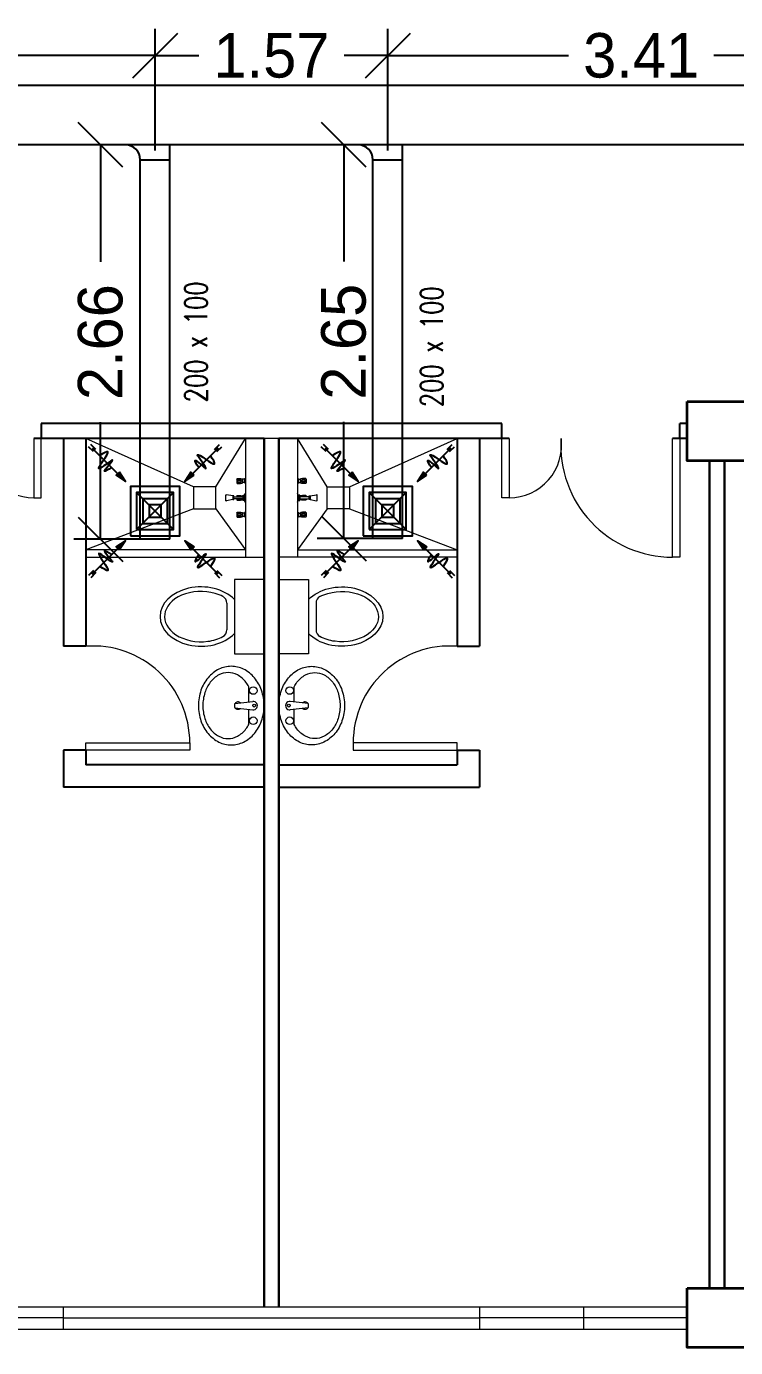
# Model space of a CAD drawing. Header units: inches. Extents: x 57 to 217, y -85 to 29.
# Drawn here: x 155.35 to 160.13, y -81.85 to -72.95 of the extents above; entities that cross this region are included whole.
import ezdxf

# ---------------------------------------------------------------- set-up
doc = ezdxf.new("R2010")
doc.units = ezdxf.units.IN
doc.header["$MEASUREMENT"] = 0
for name, color, linetype in [('AIR', 7, 'Continuous'), ('AIR-00', 8, 'Continuous'), ('AIR-03', 30, 'Continuous'), ('dimen', 7, 'Continuous'), ('exhaust', 7, 'Continuous')]:
    doc.layers.add(name, color=color, linetype=linetype)
doc.styles.add('Arch-Dim', font='simplex.shx', dxfattribs={"width": 0.75})
doc.dimstyles.new('Copy of dimension', dxfattribs={"dimtxt": 0.3, "dimasz": 0.3, "dimexe": 0.18, "dimexo": 0.0625, "dimgap": 0.09, "dimtad": 0, "dimzin": 0, "dimdsep": 46, "dimtxsty": 'Standard', "dimblk": 'OBLIQUE', "dimcen": 0.09, "dimclrd": 256, "dimclre": 256, "dimclrt": 256, "dimadec": 0, "dimazin": 0, "dimtfac": 1, "dimtofl": 0, "dimtmove": 0, "dimatfit": 3, "dimldrblk": 'OBLIQUE', "dimfxl": 1, "dimtolj": 1, "dimtzin": 0, "dimarcsym": 0})

# ---------------------------------------------------------------- blocks, each defined once
blk = doc.blocks.new('GRILL-C-IN')
at = {"layer": 'AIR-00', "ltscale": 3}
for p, q in [((-0.601, 0.623), (-0.651, 0.674)), ((0.601, 0.623), (0.651, 0.674)), ((-0.623, 0.601), (-0.674, 0.651)), ((-0.637, 0.637), (-0.3, 0.3)), ((0.637, 0.637), (0.3, 0.3)), ((0.623, 0.601), (0.674, 0.651)), ((-0.637, -0.637), (-0.3, -0.3)), ((0.637, -0.637), (0.3, -0.3)), ((-0.623, -0.601), (-0.674, -0.651)), ((-0.601, -0.623), (-0.651, -0.674)), ((0.601, -0.623), (0.651, -0.674)), ((0.623, -0.601), (0.674, -0.651))]:
    blk.add_line(p, q, dxfattribs=at)
at = {"layer": 'AIR-00', "color": 50}
for p, q in [((-0.188, 0.187), (0.187, -0.188)), ((0.187, 0.187), (-0.188, -0.188))]:
    blk.add_line(p, q, dxfattribs=at)
at = {"layer": 'AIR-00', "ltscale": 3}
for points in [[(-0.362, 0.393), (-0.393, 0.362), (-0.3, 0.3)], [(0.393, 0.362), (0.362, 0.393), (0.3, 0.3)], [(-0.362, -0.393), (-0.393, -0.362), (-0.3, -0.3)], [(0.393, -0.362), (0.362, -0.393), (0.3, -0.3)]]:
    blk.add_lwpolyline(points, close=True, dxfattribs=at)
at = {"layer": 'AIR-00', "color": 50}
for points in [[(-0.188, -0.188), (0.187, -0.188), (0.187, 0.187), (-0.188, 0.187)], [(-0.125, -0.125), (0.125, -0.125), (0.125, 0.125), (-0.125, 0.125)], [(-0.062, -0.062), (0.062, -0.062), (0.062, 0.062), (-0.062, 0.062)]]:
    blk.add_lwpolyline(points, close=True, dxfattribs=at)
at = {"layer": 'AIR-00', "ltscale": 3}
for points in [[(-0.441, 0.441), (-0.512, 0.404), (-0.432, 0.514), (-0.568, 0.43), (-0.477, 0.6), (-0.561, 0.561)], [(0.441, 0.441), (0.404, 0.512), (0.514, 0.432), (0.43, 0.568), (0.6, 0.477), (0.561, 0.561)], [(-0.441, -0.441), (-0.512, -0.404), (-0.432, -0.514), (-0.568, -0.43), (-0.477, -0.6), (-0.561, -0.561)], [(0.441, -0.441), (0.404, -0.512), (0.514, -0.432), (0.43, -0.568), (0.6, -0.477), (0.561, -0.561)]]:
    blk.add_spline(points, degree=3, dxfattribs=at)
for points in [[(-0.3, 0.3), (-0.362, 0.393), (-0.393, 0.362)], [(0.3, 0.3), (0.393, 0.362), (0.362, 0.393)], [(-0.3, -0.3), (-0.362, -0.393), (-0.393, -0.362)], [(0.3, -0.3), (0.393, -0.362), (0.362, -0.393)]]:
    blk.add_solid(points, dxfattribs=at)
at = {"layer": 'AIR-03', "color": 6}
blk.add_lwpolyline([(-0.25, -0.25), (0.25, -0.25), (0.25, 0.25), (-0.25, 0.25)], close=True, dxfattribs=at)
blk = doc.blocks.new('_Oblique')
at = {"color": 0, "linetype": 'ByBlock', "lineweight": -2}
blk.add_line((-0.5, -0.5), (0.5, 0.5), dxfattribs=at)
blk = doc.blocks.new('*D104')
at = {"layer": 'Defpoints', "color": 0, "transparency": 16777216}
for p in [(156.219, -73.1498), (153.1205, -73.2512), (156.219, -73.8512)]:
    blk.add_point(p, dxfattribs=at)
at = {"layer": 'dimen', "lineweight": -2, "transparency": 16777216}
for p, q in [((153.1205, -73.1887), (153.1205, -72.9698)), ((156.219, -73.7887), (156.219, -72.9698)), ((153.1205, -73.1498), (154.2048, -73.1498)), ((156.219, -73.1498), (155.1348, -73.1498))]:
    blk.add_line(p, q, dxfattribs=at)
at = {"layer": 'dimen', "lineweight": -2, "transparency": 16777216, "xscale": 0.3, "yscale": 0.3, "zscale": 0.3, "rotation": 180}
blk.add_blockref('_Oblique', (153.1205, -73.1498), dxfattribs=at)
at = {"layer": 'dimen', "lineweight": -2, "transparency": 16777216, "xscale": 0.3, "yscale": 0.3, "zscale": 0.3}
blk.add_blockref('_Oblique', (156.219, -73.1498), dxfattribs=at)
at = {"layer": 'dimen', "transparency": 16777216, "insert": (154.6698, -73.1498), "char_height": 0.3, "attachment_point": 5}
blk.add_mtext('\\A1;3.10', dxfattribs=at)
blk = doc.blocks.new('*D105')
at = {"layer": 'Defpoints', "color": 0, "transparency": 16777216}
for p in [(157.7857, -73.1498), (156.219, -73.8512), (157.7857, -73.8512)]:
    blk.add_point(p, dxfattribs=at)
at = {"layer": 'dimen', "lineweight": -2, "transparency": 16777216}
for p, q in [((156.219, -73.7887), (156.219, -72.9698)), ((157.7857, -73.7887), (157.7857, -72.9698)), ((156.219, -73.1498), (156.5124, -73.1498)), ((157.7857, -73.1498), (157.4924, -73.1498))]:
    blk.add_line(p, q, dxfattribs=at)
at = {"layer": 'dimen', "lineweight": -2, "transparency": 16777216, "xscale": 0.3, "yscale": 0.3, "zscale": 0.3, "rotation": 180}
blk.add_blockref('_Oblique', (156.219, -73.1498), dxfattribs=at)
at = {"layer": 'dimen', "lineweight": -2, "transparency": 16777216, "xscale": 0.3, "yscale": 0.3, "zscale": 0.3}
blk.add_blockref('_Oblique', (157.7857, -73.1498), dxfattribs=at)
at = {"layer": 'dimen', "transparency": 16777216, "insert": (157.0024, -73.1498), "char_height": 0.3, "attachment_point": 5}
blk.add_mtext('\\A1;1.57', dxfattribs=at)
blk = doc.blocks.new('*D106')
at = {"layer": 'Defpoints', "color": 0, "transparency": 16777216}
for p in [(161.1973, -73.1498), (161.1973, -73.2512), (157.7857, -73.8512)]:
    blk.add_point(p, dxfattribs=at)
at = {"layer": 'dimen', "lineweight": -2, "transparency": 16777216}
for p, q in [((157.7857, -73.7887), (157.7857, -72.9698)), ((161.1973, -73.1887), (161.1973, -72.9698)), ((157.7857, -73.1498), (159.0015, -73.1498)), ((161.1973, -73.1498), (159.9815, -73.1498))]:
    blk.add_line(p, q, dxfattribs=at)
at = {"layer": 'dimen', "lineweight": -2, "transparency": 16777216, "xscale": 0.3, "yscale": 0.3, "zscale": 0.3, "rotation": 180}
blk.add_blockref('_Oblique', (157.7857, -73.1498), dxfattribs=at)
at = {"layer": 'dimen', "lineweight": -2, "transparency": 16777216, "xscale": 0.3, "yscale": 0.3, "zscale": 0.3}
blk.add_blockref('_Oblique', (161.1973, -73.1498), dxfattribs=at)
at = {"layer": 'dimen', "transparency": 16777216, "insert": (159.4915, -73.1498), "char_height": 0.3, "attachment_point": 5}
blk.add_mtext('\\A1;3.41', dxfattribs=at)
blk = doc.blocks.new('*D123')
at = {"layer": 'Defpoints', "color": 0, "transparency": 16777216}
for p in [(156.319, -73.7512), (155.8508, -76.4085), (156.319, -76.4085)]:
    blk.add_point(p, dxfattribs=at)
at = {"layer": 'dimen', "lineweight": -2, "transparency": 16777216}
for p, q in [((156.2565, -73.7512), (155.6708, -73.7512)), ((155.8508, -73.7512), (155.8508, -74.5398)), ((155.8508, -76.4085), (155.8508, -75.6198)), ((156.2565, -76.4085), (155.6708, -76.4085))]:
    blk.add_line(p, q, dxfattribs=at)
at = {"layer": 'dimen', "lineweight": -2, "transparency": 16777216, "xscale": 0.3, "yscale": 0.3, "zscale": 0.3}
for p, rotation in [((155.8508, -73.7512), 90), ((155.8508, -76.4085), 270)]:
    blk.add_blockref('_Oblique', p, dxfattribs=dict(at, rotation=rotation))
at = {"layer": 'dimen', "transparency": 16777216, "insert": (155.8508, -75.0798), "char_height": 0.3, "attachment_point": 5, "rotation": 90}
blk.add_mtext('\\A1;2.66', dxfattribs=at)
blk = doc.blocks.new('*D124')
at = {"layer": 'Defpoints', "color": 0, "transparency": 16777216}
for p in [(157.8857, -73.7512), (157.4889, -76.4033), (157.8857, -76.4033)]:
    blk.add_point(p, dxfattribs=at)
at = {"layer": 'dimen', "lineweight": -2, "transparency": 16777216}
for p, q in [((157.8232, -73.7512), (157.3089, -73.7512)), ((157.4889, -73.7512), (157.4889, -74.5373)), ((157.4889, -76.4033), (157.4889, -75.6173)), ((157.8232, -76.4033), (157.3089, -76.4033))]:
    blk.add_line(p, q, dxfattribs=at)
at = {"layer": 'dimen', "lineweight": -2, "transparency": 16777216, "xscale": 0.3, "yscale": 0.3, "zscale": 0.3}
for p, rotation in [((157.4889, -73.7512), 90), ((157.4889, -76.4033), 270)]:
    blk.add_blockref('_Oblique', p, dxfattribs=dict(at, rotation=rotation))
at = {"layer": 'dimen', "transparency": 16777216, "insert": (157.4889, -75.0773), "char_height": 0.3, "attachment_point": 5, "rotation": 90}
blk.add_mtext('\\A1;2.65', dxfattribs=at)

msp = doc.modelspace()

# ---------------------------------------------------------------- linework, layer by layer
at = {"color": 8, "linetype": 'ByBlock', "lineweight": 25}
for p, q in [((158.5524, -75.6289), (155.4524, -75.6289)), ((155.4524, -75.6289), (155.4524, -75.7289)), ((158.5524, -75.7289), (158.5524, -75.6289)), ((159.8024, -75.6289), (159.7524, -75.6289)), ((159.7524, -75.7289), (159.7524, -75.6289)), ((156.9524, -75.7289), (155.4024, -75.7289)), ((156.8274, -75.7289), (155.7524, -75.7289)), ((156.9524, -81.5789), (156.9524, -75.7289)), ((156.9524, -75.7289), (156.9524, -81.5789)), ((157.0524, -81.5789), (157.0524, -75.7289)), ((157.0524, -75.7289), (157.0524, -81.5789)), ((158.6024, -75.7289), (157.0524, -75.7289)), ((159.8024, -75.7289), (159.7024, -75.7289)), ((159.9524, -81.4539), (159.9524, -75.8789)), ((159.9524, -75.8789), (159.9524, -81.4539)), ((160.0524, -81.4539), (160.0524, -75.8789)), ((160.0524, -75.8789), (160.0524, -81.4539))]:
    msp.add_line(p, q, dxfattribs=at)
at = {"color": 8, "linetype": 'ByBlock', "lineweight": 25, "ltscale": 0.3}
for p, q in [((155.6024, -75.7289), (155.6024, -77.1289)), ((155.7524, -75.7289), (155.7524, -77.1289)), ((158.2524, -75.7289), (158.2524, -77.1289)), ((158.4024, -75.7289), (158.4024, -77.1289)), ((155.7524, -77.1289), (155.6024, -77.1289)), ((158.2524, -77.1289), (158.4024, -77.1289)), ((155.6024, -77.8289), (155.6024, -78.0789)), ((155.7524, -77.8289), (155.6024, -77.8289)), ((155.7524, -77.8289), (155.7524, -77.9289)), ((158.2524, -77.8289), (158.2524, -77.9289)), ((158.2524, -77.8289), (158.4024, -77.8289)), ((158.4024, -77.8289), (158.4024, -78.0789)), ((156.9524, -77.9289), (155.7524, -77.9289)), ((157.0524, -77.9289), (158.2524, -77.9289)), ((156.9524, -78.0789), (155.6024, -78.0789)), ((157.0524, -78.0789), (158.4024, -78.0789))]:
    msp.add_line(p, q, dxfattribs=at)
at = {"color": 8, "linetype": 'ByBlock', "lineweight": 9, "ltscale": 0.3}
for p, q in [((156.4774, -76.0539), (155.7524, -75.7289)), ((156.6274, -76.0539), (156.8274, -75.7289)), ((157.3774, -76.0539), (157.1774, -75.7289)), ((157.5274, -76.0539), (158.2524, -75.7289)), ((156.4774, -76.2039), (155.7524, -76.4789)), ((156.6274, -76.2039), (156.8274, -76.4789)), ((157.3774, -76.2039), (157.1774, -76.4789)), ((157.5274, -76.2039), (158.2524, -76.4789))]:
    msp.add_line(p, q, dxfattribs=at)
at = {"color": 8, "linetype": 'ByBlock', "lineweight": 9}
for p, q in [((156.8274, -75.7289), (156.8274, -76.5289)), ((157.0524, -75.7289), (156.9524, -75.7289)), ((157.1774, -75.7289), (157.1774, -76.5289)), ((156.9524, -78.1146), (156.9524, -76.1646)), ((154.2024, -81.5789), (156.9524, -81.5789)), ((155.6024, -81.7289), (155.6024, -81.5789)), ((156.9524, -81.5789), (157.0524, -81.5789)), ((157.0524, -81.5789), (159.8024, -81.5789)), ((158.4024, -81.5789), (158.4024, -81.7289)), ((159.1024, -81.5789), (159.1024, -81.7289)), ((159.8024, -81.7289), (159.8024, -81.5789)), ((155.6024, -81.6539), (154.2024, -81.6539)), ((155.6024, -81.6539), (158.4024, -81.6539)), ((159.8024, -81.6539), (158.4024, -81.6539)), ((154.2024, -81.7289), (157.0524, -81.7289)), ((156.9524, -81.7289), (159.8024, -81.7289))]:
    msp.add_line(p, q, dxfattribs=at)
at = {"color": 8, "lineweight": 9}
for p, q in [((156.7687, -76.0022), (156.7687, -76.0284)), ((156.7687, -76.0022), (156.7702, -76.0022)), ((156.7702, -76.0022), (156.7721, -75.9986)), ((156.7702, -76.0022), (156.7702, -76.0284)), ((156.7721, -75.9986), (156.7721, -76.032)), ((156.7721, -75.9986), (156.794, -75.9986)), ((156.7808, -76.0092), (156.7929, -76.0092)), ((156.7809, -76.0022), (156.793, -76.0022)), ((156.794, -75.9986), (156.7981, -76.0008)), ((156.794, -76.0021), (156.794, -76.0094)), ((156.7999, -76.0013), (156.8058, -76.0013)), ((156.8058, -76.0013), (156.808, -76.002)), ((156.8058, -76.0013), (156.8058, -76.0293)), ((156.808, -76.002), (156.808, -76.0286)), ((156.8198, -76.0039), (156.808, -76.0039)), ((156.8266, -75.9983), (156.8198, -76.0017)), ((156.8198, -76.0017), (156.8198, -76.0289)), ((156.8266, -75.9983), (156.8266, -76.0324)), ((156.8266, -75.9983), (156.8274, -75.9983)), ((156.8274, -75.9983), (156.8274, -76.0324)), ((157.1773, -75.9983), (157.1773, -76.0324)), ((157.1781, -75.9983), (157.1773, -75.9983)), ((157.1781, -75.9983), (157.1781, -76.0324)), ((157.1781, -75.9983), (157.1849, -76.0017)), ((157.1849, -76.0017), (157.1849, -76.0289)), ((157.1849, -76.0039), (157.1967, -76.0039)), ((157.1989, -76.0013), (157.1967, -76.002)), ((157.1967, -76.002), (157.1967, -76.0286)), ((157.1989, -76.0013), (157.1989, -76.0293)), ((157.2048, -76.0013), (157.1989, -76.0013)), ((157.2107, -75.9986), (157.2066, -76.0008)), ((157.2326, -75.9986), (157.2107, -75.9986)), ((157.2107, -76.0021), (157.2107, -76.0094)), ((157.2238, -76.0022), (157.2117, -76.0022)), ((157.2239, -76.0092), (157.2118, -76.0092)), ((157.2326, -75.9986), (157.2326, -76.032)), ((157.2345, -76.0022), (157.2326, -75.9986)), ((157.2345, -76.0022), (157.2345, -76.0284)), ((157.236, -76.0022), (157.2345, -76.0022)), ((157.236, -76.0022), (157.2361, -76.0284)), ((156.7687, -76.0284), (156.7702, -76.0284)), ((156.7702, -76.0284), (156.7721, -76.032)), ((156.7721, -76.032), (156.794, -76.032)), ((156.7808, -76.0214), (156.7929, -76.0214)), ((156.7809, -76.0284), (156.793, -76.0284)), ((156.794, -76.0285), (156.794, -76.0212)), ((156.794, -76.032), (156.7981, -76.0298)), ((156.7999, -76.0293), (156.8058, -76.0293)), ((156.8058, -76.0293), (156.808, -76.0286)), ((156.8198, -76.0267), (156.808, -76.0267)), ((156.8266, -76.0324), (156.8198, -76.0289)), ((156.8216, -76.1116), (156.8274, -76.1)), ((156.8266, -76.0324), (156.8274, -76.0324)), ((156.8274, -76.1), (156.8273, -76.1579)), ((157.1781, -76.0324), (157.1773, -76.0324)), ((157.1831, -76.1116), (157.1773, -76.1)), ((157.1773, -76.1), (157.1774, -76.1579)), ((157.1781, -76.0324), (157.1849, -76.0289)), ((157.1849, -76.0267), (157.1967, -76.0267)), ((157.1989, -76.0293), (157.1967, -76.0286)), ((157.2048, -76.0293), (157.1989, -76.0293)), ((157.2107, -76.032), (157.2066, -76.0298)), ((157.2107, -76.0285), (157.2107, -76.0212)), ((157.2326, -76.032), (157.2107, -76.032)), ((157.2238, -76.0284), (157.2117, -76.0284)), ((157.2239, -76.0214), (157.2118, -76.0214)), ((157.2345, -76.0284), (157.2326, -76.032)), ((157.2361, -76.0284), (157.2345, -76.0284)), ((156.6955, -76.1483), (156.6955, -76.1096)), ((156.742, -76.1166), (156.7, -76.1081)), ((156.742, -76.1412), (156.7, -76.1498)), ((156.7495, -76.1166), (156.742, -76.1166)), ((156.742, -76.1166), (156.742, -76.1412)), ((156.742, -76.1166), (156.742, -76.1412)), ((156.742, -76.1412), (156.7495, -76.1412)), ((156.7495, -76.1412), (156.7495, -76.1166)), ((156.7495, -76.1214), (156.8119, -76.1214)), ((156.8119, -76.1365), (156.7495, -76.1365)), ((156.7686, -76.1159), (156.7686, -76.1214)), ((156.7686, -76.1159), (156.7702, -76.1159)), ((156.7686, -76.1365), (156.7686, -76.142)), ((156.7686, -76.142), (156.7702, -76.142)), ((156.7702, -76.1159), (156.772, -76.1123)), ((156.7702, -76.1159), (156.7702, -76.1214)), ((156.7702, -76.1365), (156.7702, -76.142)), ((156.7702, -76.142), (156.772, -76.1456)), ((156.772, -76.1123), (156.772, -76.1214)), ((156.772, -76.1123), (156.794, -76.1123)), ((156.772, -76.1365), (156.772, -76.1456)), ((156.772, -76.1456), (156.794, -76.1456)), ((156.7809, -76.1159), (156.793, -76.1159)), ((156.7809, -76.142), (156.793, -76.142)), ((156.794, -76.1123), (156.7981, -76.1145)), ((156.794, -76.1157), (156.794, -76.1214)), ((156.794, -76.1422), (156.794, -76.1365)), ((156.794, -76.1456), (156.7981, -76.1434)), ((156.7999, -76.1149), (156.8058, -76.1149)), ((156.7999, -76.143), (156.8058, -76.143)), ((156.8058, -76.1149), (156.8058, -76.1214)), ((156.8058, -76.1149), (156.808, -76.1157)), ((156.8058, -76.1365), (156.8058, -76.143)), ((156.8058, -76.143), (156.808, -76.1422)), ((156.808, -76.1157), (156.808, -76.1214)), ((156.8119, -76.1176), (156.808, -76.1176)), ((156.808, -76.1365), (156.808, -76.1422)), ((156.8119, -76.1403), (156.808, -76.1403)), ((156.8119, -76.1463), (156.8119, -76.1116)), ((156.8119, -76.1116), (156.8216, -76.1116)), ((156.8119, -76.1214), (156.8119, -76.1365)), ((156.8216, -76.1463), (156.8119, -76.1463)), ((156.8216, -76.1463), (156.8216, -76.1116)), ((156.8216, -76.1116), (156.8216, -76.1463)), ((156.8273, -76.1579), (156.8216, -76.1463)), ((157.1774, -76.1579), (157.1831, -76.1463)), ((157.1831, -76.1463), (157.1831, -76.1116)), ((157.1928, -76.1116), (157.1831, -76.1116)), ((157.1831, -76.1116), (157.1831, -76.1463)), ((157.1831, -76.1463), (157.1928, -76.1463)), ((157.1928, -76.1463), (157.1928, -76.1116)), ((157.1928, -76.1176), (157.1967, -76.1176)), ((157.2552, -76.1214), (157.1928, -76.1214)), ((157.1928, -76.1214), (157.1928, -76.1365)), ((157.1928, -76.1365), (157.2552, -76.1365)), ((157.1928, -76.1403), (157.1967, -76.1403)), ((157.1989, -76.1149), (157.1967, -76.1157)), ((157.1967, -76.1157), (157.1967, -76.1214)), ((157.1967, -76.1365), (157.1967, -76.1422)), ((157.1989, -76.143), (157.1967, -76.1422)), ((157.1989, -76.1149), (157.1989, -76.1214)), ((157.2048, -76.1149), (157.1989, -76.1149)), ((157.1989, -76.1365), (157.1989, -76.143)), ((157.2048, -76.143), (157.1989, -76.143)), ((157.2107, -76.1123), (157.2066, -76.1145)), ((157.2107, -76.1456), (157.2066, -76.1434)), ((157.2327, -76.1123), (157.2107, -76.1123)), ((157.2107, -76.1157), (157.2107, -76.1214)), ((157.2107, -76.1422), (157.2107, -76.1365)), ((157.2327, -76.1456), (157.2107, -76.1456)), ((157.2238, -76.1159), (157.2117, -76.1159)), ((157.2238, -76.142), (157.2117, -76.142)), ((157.2327, -76.1123), (157.2327, -76.1214)), ((157.2345, -76.1159), (157.2327, -76.1123)), ((157.2327, -76.1365), (157.2327, -76.1456)), ((157.2345, -76.142), (157.2327, -76.1456)), ((157.2345, -76.1159), (157.2345, -76.1214)), ((157.2361, -76.1159), (157.2345, -76.1159)), ((157.2345, -76.1365), (157.2345, -76.142)), ((157.2361, -76.142), (157.2345, -76.142)), ((157.2361, -76.1159), (157.2361, -76.1214)), ((157.2361, -76.1365), (157.2361, -76.142)), ((157.2552, -76.1166), (157.2627, -76.1166)), ((157.2552, -76.1412), (157.2552, -76.1166)), ((157.2627, -76.1412), (157.2552, -76.1412)), ((157.2627, -76.1166), (157.3047, -76.1081)), ((157.2627, -76.1166), (157.2627, -76.1412)), ((157.2627, -76.1166), (157.2627, -76.1412)), ((157.2627, -76.1412), (157.3047, -76.1498)), ((157.3092, -76.1483), (157.3092, -76.1096)), ((156.7686, -76.2295), (156.7701, -76.2295)), ((156.7686, -76.2295), (156.7686, -76.2556)), ((156.7686, -76.2556), (156.7701, -76.2556)), ((156.7701, -76.2295), (156.772, -76.2259)), ((156.7701, -76.2295), (156.7701, -76.2556)), ((156.7701, -76.2556), (156.772, -76.2592)), ((156.772, -76.2259), (156.794, -76.2259)), ((156.772, -76.2259), (156.772, -76.2592)), ((156.772, -76.2592), (156.794, -76.2592)), ((156.7808, -76.2365), (156.7929, -76.2365)), ((156.7808, -76.2486), (156.7929, -76.2486)), ((156.7809, -76.2295), (156.793, -76.2295)), ((156.7809, -76.2557), (156.793, -76.2557)), ((156.794, -76.2259), (156.7981, -76.2281)), ((156.794, -76.2294), (156.794, -76.2367)), ((156.794, -76.2558), (156.794, -76.2485)), ((156.794, -76.2592), (156.7981, -76.257)), ((156.7999, -76.2286), (156.8057, -76.2286)), ((156.7999, -76.2566), (156.8057, -76.2566)), ((156.8057, -76.2286), (156.8057, -76.2566)), ((156.8057, -76.2286), (156.808, -76.2293)), ((156.8057, -76.2566), (156.808, -76.2558)), ((156.808, -76.2293), (156.808, -76.2558)), ((156.8198, -76.2312), (156.808, -76.2312)), ((156.8198, -76.2539), (156.808, -76.2539)), ((156.8266, -76.2255), (156.8198, -76.2289)), ((156.8198, -76.2289), (156.8198, -76.2562)), ((156.8266, -76.2596), (156.8198, -76.2562)), ((156.8266, -76.2255), (156.8273, -76.2255)), ((156.8266, -76.2255), (156.8266, -76.2596)), ((156.8266, -76.2596), (156.8273, -76.2596)), ((156.8273, -76.2255), (156.8273, -76.2596)), ((157.1781, -76.2255), (157.1774, -76.2255)), ((157.1774, -76.2255), (157.1774, -76.2596)), ((157.1781, -76.2596), (157.1774, -76.2596)), ((157.1781, -76.2255), (157.1849, -76.2289)), ((157.1781, -76.2255), (157.1781, -76.2596)), ((157.1781, -76.2596), (157.1849, -76.2562)), ((157.1849, -76.2289), (157.1849, -76.2562)), ((157.1849, -76.2312), (157.1967, -76.2312)), ((157.1849, -76.2539), (157.1967, -76.2539)), ((157.199, -76.2286), (157.1967, -76.2293)), ((157.1967, -76.2293), (157.1967, -76.2558)), ((157.199, -76.2566), (157.1967, -76.2558)), ((157.2048, -76.2286), (157.199, -76.2286)), ((157.199, -76.2286), (157.199, -76.2566)), ((157.2048, -76.2566), (157.199, -76.2566)), ((157.2107, -76.2259), (157.2066, -76.2281)), ((157.2107, -76.2592), (157.2066, -76.257)), ((157.2327, -76.2259), (157.2107, -76.2259)), ((157.2107, -76.2294), (157.2107, -76.2367)), ((157.2107, -76.2558), (157.2107, -76.2485)), ((157.2327, -76.2592), (157.2107, -76.2592)), ((157.2238, -76.2295), (157.2117, -76.2295)), ((157.2238, -76.2557), (157.2117, -76.2557)), ((157.2239, -76.2365), (157.2118, -76.2365)), ((157.224, -76.2486), (157.2118, -76.2486)), ((157.2346, -76.2295), (157.2327, -76.2259)), ((157.2327, -76.2259), (157.2327, -76.2592)), ((157.2346, -76.2556), (157.2327, -76.2592)), ((157.2361, -76.2295), (157.2346, -76.2295)), ((157.2346, -76.2295), (157.2346, -76.2556)), ((157.2361, -76.2556), (157.2346, -76.2556)), ((157.2361, -76.2295), (157.2361, -76.2556)), ((156.9524, -76.6789), (156.7524, -76.6789)), ((156.7524, -76.6789), (156.7524, -77.1789)), ((156.9524, -77.1789), (156.9524, -76.6789)), ((157.0524, -76.6789), (157.2524, -76.6789)), ((157.0524, -77.1789), (157.0524, -76.6789)), ((157.2524, -76.6789), (157.2524, -77.1789)), ((156.7024, -76.8384), (156.7024, -77.0193)), ((157.3024, -76.8384), (157.3024, -77.0193)), ((156.7524, -77.1789), (156.9524, -77.1789)), ((157.2524, -77.1789), (157.0524, -77.1789)), ((156.7545, -77.5144), (156.8763, -77.5011)), ((157.2502, -77.5144), (157.1284, -77.5011)), ((156.7545, -77.5434), (156.8763, -77.5568)), ((157.2502, -77.5434), (157.1284, -77.5568))]:
    msp.add_line(p, q, dxfattribs=at)
at = {"color": 8, "linetype": 'ByBlock', "lineweight": 35}
for points in [[(159.8024, -75.4789), (160.2024, -75.4789), (160.2024, -75.8789), (159.8024, -75.8789)], [(159.8024, -81.4539), (160.2024, -81.4539), (160.2024, -81.8539), (159.8024, -81.8539)]]:
    msp.add_lwpolyline(points, close=True, dxfattribs=at)
at = {"color": 8, "lineweight": 13, "ltscale": 0.03}
for points in [[(155.4524, -75.7289), (155.4024, -75.7289), (155.4024, -76.1289), (155.4524, -76.1289)], [(158.5524, -75.7289), (158.6024, -75.7289), (158.6024, -76.1289), (158.5524, -76.1289)], [(159.7024, -75.7289), (159.7524, -75.7289), (159.7524, -76.5289), (159.7024, -76.5289)], [(155.7524, -77.8289), (155.7524, -77.7789), (156.4524, -77.7789), (156.4524, -77.8289)], [(158.2524, -77.8289), (158.2524, -77.7789), (157.5524, -77.7789), (157.5524, -77.8289)]]:
    msp.add_lwpolyline(points, close=True, dxfattribs=at)
at = {"color": 8, "linetype": 'ByBlock', "lineweight": 9, "ltscale": 0.03}
for points in [[(156.6274, -76.2039), (156.6274, -76.0539), (156.4774, -76.0539), (156.4774, -76.2039)], [(157.3774, -76.2039), (157.3774, -76.0539), (157.5274, -76.0539), (157.5274, -76.2039)]]:
    msp.add_lwpolyline(points, close=True, dxfattribs=at)
at = {"color": 8, "linetype": 'ByBlock', "lineweight": 9, "ltscale": 0.3}
for points in [[(156.8274, -76.4789), (155.7524, -76.4789), (155.7524, -76.5289), (156.9524, -76.5289), (156.9524, -76.5289)], [(157.1774, -76.4789), (158.2524, -76.4789), (158.2524, -76.5289), (157.0524, -76.5289), (157.0524, -76.5289)]]:
    msp.add_lwpolyline(points, dxfattribs=at)
at = {"color": 8, "lineweight": 9}
for points in [[(156.7314, -77.2639, 0.11576), (156.6489, -77.2833, 0.104047), (156.5751, -77.3416, 0.090875), (156.5277, -77.4255, 0.083344), (156.5104, -77.5289, 0.083344), (156.5277, -77.6324, 0.090875), (156.5751, -77.7163, 0.104047), (156.6489, -77.7746, 0.11576), (156.7314, -77.7939, 0.11576), (156.8138, -77.7746, 0.104047), (156.8876, -77.7163, 0.090875), (156.935, -77.6324, 0.083344), (156.9524, -77.5289, 0.083344), (156.935, -77.4255, 0.090875), (156.8876, -77.3416, 0.104047), (156.8138, -77.2833, 0.11576)], [(157.2734, -77.2639, -0.11576), (157.3558, -77.2833, -0.104047), (157.4296, -77.3416, -0.090875), (157.477, -77.4255, -0.083344), (157.4944, -77.5289, -0.083344), (157.477, -77.6324, -0.090875), (157.4296, -77.7163, -0.104047), (157.3558, -77.7746, -0.11576), (157.2734, -77.7939, -0.11576), (157.1909, -77.7746, -0.104047), (157.1171, -77.7163, -0.090875), (157.0697, -77.6324, -0.083344), (157.0524, -77.5289, -0.083344), (157.0697, -77.4255, -0.090875), (157.1171, -77.3416, -0.104047), (157.1909, -77.2833, -0.11576)]]:
    msp.add_lwpolyline(points, format="xyb", close=True, dxfattribs=at)
for points in [[(156.7104, -77.3064, 0.124838), (156.6478, -77.3223, 0.105788), (156.5901, -77.3716, 0.086697), (156.5539, -77.4414, 0.076776), (156.5404, -77.5289, 0.076776), (156.5539, -77.6165, 0.086697), (156.5901, -77.6863, 0.105788), (156.6478, -77.7356, 0.124838), (156.7104, -77.7514, 0.124838), (156.7729, -77.7356, 0.105788), (156.8306, -77.6863, 0.040067), (156.8504, -77.6556), (156.8504, -77.5533, 0.040067)], [(156.8504, -77.5046), (156.8504, -77.4023, 0.040067), (156.8306, -77.3716, 0.105788), (156.7729, -77.3223, 0.124838), (156.7104, -77.3064, 0.124838)], [(157.2944, -77.3064, -0.124838), (157.3569, -77.3223, -0.105788), (157.4146, -77.3716, -0.086697), (157.4508, -77.4414, -0.076776), (157.4644, -77.5289, -0.076776), (157.4508, -77.6165, -0.086697), (157.4146, -77.6863, -0.105788), (157.3569, -77.7356, -0.124838), (157.2944, -77.7514, -0.124838), (157.2318, -77.7356, -0.105788), (157.1741, -77.6863, -0.040067), (157.1544, -77.6556), (157.1544, -77.5533, -0.040067)], [(157.1544, -77.5046), (157.1544, -77.4023, -0.040067), (157.1741, -77.3716, -0.105788), (157.2318, -77.3223, -0.124838), (157.2944, -77.3064, -0.124838)]]:
    msp.add_lwpolyline(points, format="xyb", dxfattribs=at)
for centre, radius in [((156.8794, -77.4273), 0.0255), ((157.1254, -77.4273), 0.0255), ((156.8859, -77.5289), 0.0095), ((157.1189, -77.5289), 0.0095), ((156.8794, -77.6305), 0.0255), ((157.1254, -77.6305), 0.0255)]:
    msp.add_circle(centre, radius, dxfattribs=at)
at = {"color": 8, "lineweight": 13, "ltscale": 0.03}
for centre, radius, start, end in [((155.4024, -75.7758), 0.3531, 172.37185, 270), ((158.6024, -75.7758), 0.3531, 270, 7.62815), ((159.7024, -75.7774), 0.7516, 176.30478, 270), ((155.8006, -77.7789), 0.6518, 0, 94.24219), ((158.2041, -77.7789), 0.6518, 85.75781, 180)]:
    msp.add_arc(centre, radius, start, end, dxfattribs=at)
at = {"color": 8, "lineweight": 9}
for centre, radius, start, end in [((156.6524, -76.8384), 0.05, 0, 61.84994), ((157.3524, -76.8384), 0.05, 118.15006, 180), ((156.6524, -77.0193), 0.05, 298.00836, 360), ((157.3524, -77.0193), 0.05, 180, 241.99164), ((156.7774, -77.5289), 0.025, 161.37929, 198.62071), ((156.8482, -77.5289), 0.0948, 171.20259, 188.79741), ((156.7774, -77.5289), 0.025, 48.79782, 143.69319), ((156.8794, -77.5289), 0.028, 263.75449, 96.24551), ((157.1254, -77.5289), 0.028, 83.75449, 276.24551), ((157.2273, -77.5289), 0.025, 36.30681, 131.20218), ((157.1565, -77.5289), 0.0948, 351.20259, 8.79741), ((157.2273, -77.5289), 0.025, 341.37929, 18.62071), ((156.7774, -77.5289), 0.025, 216.30681, 311.20218), ((157.2273, -77.5289), 0.025, 228.79782, 323.69319)]:
    msp.add_arc(centre, radius, start, end, dxfattribs=at)
for centre, major_axis, ratio, start_param, end_param in [((156.7765, -76.0153), (0.00268, 0.00268), 1, 1.643677, 3.068487), ((156.7817, -75.9896), (0.00896, 0.00896), 1, 3.15309, 3.864175), ((156.7815, -76.0196), (0.00738, 0.00738), 1, 0.858879, 1.643677), ((156.7929, -76.013), (0.00268, 0.00268), 1, 0.157647, 0.785286), ((156.793, -75.9984), (-0.00268, 0.00268), 1, 2.356082, 2.983721), ((156.7878, -76.0201), (-0.00887, 0.00887), 1, 4.509022, 4.870036), ((156.787, -75.987), (-0.0118, 0.0118), 1, 2.876824, 3.009049), ((156.7999, -75.9975), (-0.00268, 0.00268), 1, 1.862141, 2.356082), ((156.7951, -76.0153), (0.00268, 0.00268), 1, 4.915531, 6.079819), ((156.7817, -76.041), (-0.00896, 0.00896), 1, -0.722807, -0.011722), ((156.7815, -76.011), (-0.00738, 0.00738), 1, 1.497691, 2.282489), ((156.7929, -76.0176), (0.00268, 0.00268), 1, 3.926878, 4.554518), ((156.793, -76.0322), (-0.00268, 0.00268), 1, -1.41315, -0.785511), ((156.7878, -76.0105), (-0.00887, 0.00887), 1, 2.983721, 3.344735), ((156.787, -76.0436), (0.0118, 0.0118), 1, 0.132318, 0.264544), ((156.7999, -76.0331), (-0.00268, 0.00268), 1, -0.785511, -0.291569), ((156.6987, -76.1463), (-0.00268, 0.00268), 1, 1.354119, 2.724181), ((156.7817, -76.1032), (0.00896, 0.00896), 1, 3.15309, 3.864175), ((156.7817, -76.1547), (0.00896, 0.00896), 1, 0.847989, 1.559075), ((156.793, -76.1121), (0.00268, 0.00268), 1, 3.926878, 4.554518), ((156.793, -76.1458), (0.00268, 0.00268), 1, 0.157647, 0.785286), ((156.787, -76.1007), (-0.0118, 0.0118), 1, 2.876824, 3.009049), ((156.7869, -76.1572), (-0.0118, 0.0118), 1, -1.438478, -1.306252), ((156.7999, -76.1111), (0.00268, 0.00268), 1, 3.432937, 3.926878), ((156.7999, -76.1467), (0.00268, 0.00268), 1, 0.785286, 1.279227), ((157.306, -76.1116), (-0.00268, -0.00268), 1, 2.92514, 4.295202), ((156.7765, -76.2426), (0.00268, 0.00268), 1, 1.643677, 3.068487), ((156.7817, -76.2168), (0.00896, 0.00896), 1, 3.15309, 3.864175), ((156.7816, -76.2683), (-0.00896, 0.00896), 1, -0.722807, -0.011722), ((156.7815, -76.2469), (0.00738, 0.00738), 1, 0.858879, 1.643677), ((156.7815, -76.2382), (-0.00738, 0.00738), 1, 1.497691, 2.282489), ((156.7929, -76.2403), (0.00268, 0.00268), 1, 0.157647, 0.785286), ((156.7929, -76.2448), (0.00268, 0.00268), 1, 3.926878, 4.554518), ((156.793, -76.2257), (-0.00268, 0.00268), 1, 2.356082, 2.983721), ((156.793, -76.2594), (-0.00268, 0.00268), 1, -1.41315, -0.785511), ((156.7878, -76.2474), (-0.00887, 0.00887), 1, 4.509022, 4.870036), ((156.7878, -76.2378), (-0.00887, 0.00887), 1, 2.983721, 3.344735), ((156.7869, -76.2143), (0.0118, 0.0118), 1, 4.44762, 4.579846), ((156.7869, -76.2708), (0.0118, 0.0118), 1, 0.132318, 0.264544), ((156.7999, -76.2248), (-0.00268, 0.00268), 1, 1.862141, 2.356082), ((156.7999, -76.2604), (-0.00268, 0.00268), 1, -0.785511, -0.291569), ((156.7951, -76.2426), (0.00268, 0.00268), 1, 4.915531, 6.079819), ((156.5274, -76.9289), (0.275, 0), 0.727273, 0.612555, 5.670631)]:
    msp.add_ellipse(centre, major_axis=major_axis, ratio=ratio, start_param=start_param, end_param=end_param, dxfattribs=at)
at = {"color": 8, "lineweight": 9, "extrusion": (2.88216e-41, -4.99074e-41, -1)}
for centre, major_axis, start_param, end_param in [((157.2048, -75.9975), (0.00268, -0.00268), 0.291344, 0.785286), ((157.2096, -76.0153), (-0.00268, -0.00268), 0.203142, 1.36743), ((157.2169, -76.0201), (-0.00887, -0.00887), 1.36743, 1.728443), ((157.2177, -75.987), (-0.0118, -0.0118), -0.264769, -0.132543), ((157.2117, -75.9984), (-0.00268, -0.00268), -0.785511, -0.157871), ((157.2118, -76.013), (0.00268, -0.00268), 3.299239, 3.926878), ((157.223, -75.9896), (-0.00896, -0.00896), -1.559299, -0.848214), ((157.2232, -76.0196), (0.00738, -0.00738), 4.000472, 4.78527), ((157.2282, -76.0153), (0.00268, -0.00268), 4.78527, 6.21008), ((157.2048, -76.0331), (0.00268, -0.00268), 3.926878, 4.42082), ((157.2169, -76.0105), (0.00887, -0.00887), 1.412925, 1.773938), ((157.2177, -76.0436), (-0.0118, -0.0118), 1.703115, 1.83534), ((157.2117, -76.0322), (0.00268, -0.00268), 3.299239, 3.926878), ((157.2118, -76.0176), (0.00268, -0.00268), 0.785286, 1.412925), ((157.223, -76.041), (0.00896, -0.00896), 3.989582, 4.700667), ((157.2232, -76.011), (-0.00738, -0.00738), 4.639283, 5.424081), ((157.2048, -76.1111), (-0.00268, -0.00268), -1.279452, -0.785511), ((157.2048, -76.1467), (0.00268, -0.00268), 3.926878, 4.42082), ((157.2178, -76.1007), (0.0118, -0.0118), 1.306028, 1.438253), ((157.2178, -76.1572), (0.0118, -0.0118), 3.273911, 3.406137), ((157.2117, -76.1121), (-0.00268, -0.00268), -0.785511, -0.157871), ((157.2117, -76.1458), (0.00268, -0.00268), 3.299239, 3.926878), ((157.223, -76.1032), (0.00896, -0.00896), 0.011497, 0.722582), ((157.223, -76.1547), (-0.00896, -0.00896), 2.418785, 3.129871), ((157.306, -76.1463), (0.00268, -0.00268), 6.066508, 7.43657), ((157.2048, -76.2248), (-0.00268, -0.00268), -1.279452, -0.785511), ((157.2048, -76.2604), (-0.00268, -0.00268), 2.356082, 2.850023), ((157.2096, -76.2426), (-0.00268, -0.00268), 0.203142, 1.36743), ((157.2169, -76.2474), (0.00887, -0.00887), 2.938226, 3.299239), ((157.2169, -76.2378), (-0.00887, -0.00887), -0.157871, 0.203142), ((157.2178, -76.2143), (-0.0118, -0.0118), -0.264769, -0.132543), ((157.2178, -76.2708), (-0.0118, -0.0118), 1.703115, 1.83534), ((157.2117, -76.2257), (0.00268, -0.00268), 0.785286, 1.412925), ((157.2117, -76.2594), (-0.00268, -0.00268), 1.728443, 2.356082), ((157.2118, -76.2403), (0.00268, -0.00268), 3.299239, 3.926878), ((157.2118, -76.2448), (0.00268, -0.00268), 0.785286, 1.412925), ((157.223, -76.2168), (-0.00896, -0.00896), -1.559299, -0.848214), ((157.2231, -76.2683), (-0.00896, -0.00896), 2.418785, 3.129871), ((157.2232, -76.2469), (0.00738, -0.00738), 4.000472, 4.78527), ((157.2232, -76.2382), (0.00738, -0.00738), 6.21008, 6.994878), ((157.2282, -76.2426), (-0.00268, -0.00268), 3.214474, 4.639283)]:
    msp.add_ellipse(centre, major_axis=major_axis, ratio=1, start_param=start_param, end_param=end_param, dxfattribs=at)
at = {"color": 8, "lineweight": 9, "extrusion": (-2.88216e-41, -4.99074e-41, -1)}
msp.add_ellipse((156.6987, -76.1116), major_axis=(-0.00268, 0.00268), ratio=1, start_param=6.066732, end_param=7.436794, dxfattribs=at)
at = {"color": 8, "lineweight": 9, "extrusion": (0, 0, -1)}
msp.add_ellipse((157.4774, -76.9289), major_axis=(-0.275, 0), ratio=0.727273, start_param=0.612555, end_param=5.670631, dxfattribs=at)
at = {"color": 8, "lineweight": 9}
for points in [[(156.6759, -76.7943), (156.6595, -76.7855), (156.6415, -76.7781), (156.5503, -76.7512), (156.4631, -76.7563), (156.3315, -76.8141), (156.2901, -76.8641), (156.2767, -76.9623), (156.3026, -77.0144), (156.4138, -77.0885), (156.4975, -77.1063), (156.6113, -77.0907), (156.6462, -77.0792), (156.6758, -77.0635)], [(157.3288, -76.7943), (157.3452, -76.7855), (157.3632, -76.7781), (157.4544, -76.7512), (157.5416, -76.7563), (157.6732, -76.8141), (157.7146, -76.8641), (157.728, -76.9623), (157.7021, -77.0144), (157.5909, -77.0885), (157.5072, -77.1063), (157.3934, -77.0907), (157.3585, -77.0792), (157.3289, -77.0635)]]:
    msp.add_open_spline(points, degree=3, knots=[0.937253, 0.937253, 0.937253, 0.937253, 1.185372, 1.185372, 2.113864, 2.113864, 3.042356, 3.042356, 3.970847, 3.970847, 4.899339, 4.899339, 5.346062, 5.346062, 5.346062, 5.346062], dxfattribs=at)
at = {"layer": 'exhaust'}
for p, q in [((179.0905, -73.3512), (146.0505, -73.3512)), ((179.0905, -73.7512), (145.9505, -73.7512)), ((156.319, -76.4085), (156.319, -73.7512)), ((157.8857, -76.4033), (157.8857, -73.7512)), ((156.119, -76.4085), (156.119, -73.8512)), ((156.119, -73.8512), (156.319, -73.8512)), ((157.6857, -76.4033), (157.6857, -73.8512)), ((157.6857, -73.8512), (157.8857, -73.8512)), ((156.319, -76.4085), (156.119, -76.4085)), ((157.8857, -76.4033), (157.6857, -76.4033))]:
    msp.add_line(p, q, dxfattribs=at)
for centre in [(156.019, -73.8512), (157.5857, -73.8512)]:
    msp.add_arc(centre, 0.1, 0, 90, dxfattribs=at)

# ---------------------------------------------------------------- block references
at = {"layer": 'AIR', "xscale": 0.6658363358532475, "yscale": 0.6658363358532475, "zscale": 0.6658363358532475}
for p in [(156.219, -76.2181), (157.7857, -76.2181)]:
    msp.add_blockref('GRILL-C-IN', p, dxfattribs=at)

# ---------------------------------------------------------------- texts
at = {"layer": 'exhaust', "color": 240, "linetype": 'Continuous', "lineweight": 25, "true_color": 0xed1f24, "char_height": 0.15, "attachment_point": 1, "rotation": 90, "style": 'Arch-Dim'}
for insert in [(156.4187, -75.4862), (158.006, -75.5182)]:
    msp.add_mtext_dynamic_manual_height_columns('\\A1;200 x 100', width=1.195152, gutter_width=1.011, heights=[0], dxfattribs=dict(at, insert=insert))

# ---------------------------------------------------------------- dimensions: what is measured, and where the dimension line sits
at = {"layer": 'dimen'}
for base, p1, p2, picture, middle in [((156.219, -73.1498), (153.1205, -73.2512), (156.219, -73.8512), '*D104', (154.6698, -73.1498)), ((157.7857, -73.1498), (156.219, -73.8512), (157.7857, -73.8512), '*D105', (157.0024, -73.1498)), ((161.1973, -73.1498), (157.7857, -73.8512), (161.1973, -73.2512), '*D106', (159.4915, -73.1498))]:
    dim = msp.add_linear_dim(base=base, p1=p1, p2=p2, dimstyle='Copy of dimension', dxfattribs=at)
    dim.commit()
    dim.dimension.update_dxf_attribs({"geometry": picture, "text_midpoint": middle})
for base, p1, p2, picture, middle in [((155.8508, -76.4085), (156.319, -73.7512), (156.319, -76.4085), '*D123', (155.8508, -75.0798)), ((157.4889, -76.4033), (157.8857, -73.7512), (157.8857, -76.4033), '*D124', (157.4889, -75.0773))]:
    dim = msp.add_linear_dim(base=base, p1=p1, p2=p2, angle=90, dimstyle='Copy of dimension', dxfattribs=at)
    dim.commit()
    dim.dimension.update_dxf_attribs({"geometry": picture, "text_midpoint": middle})

doc.saveas('drawing.dxf')
